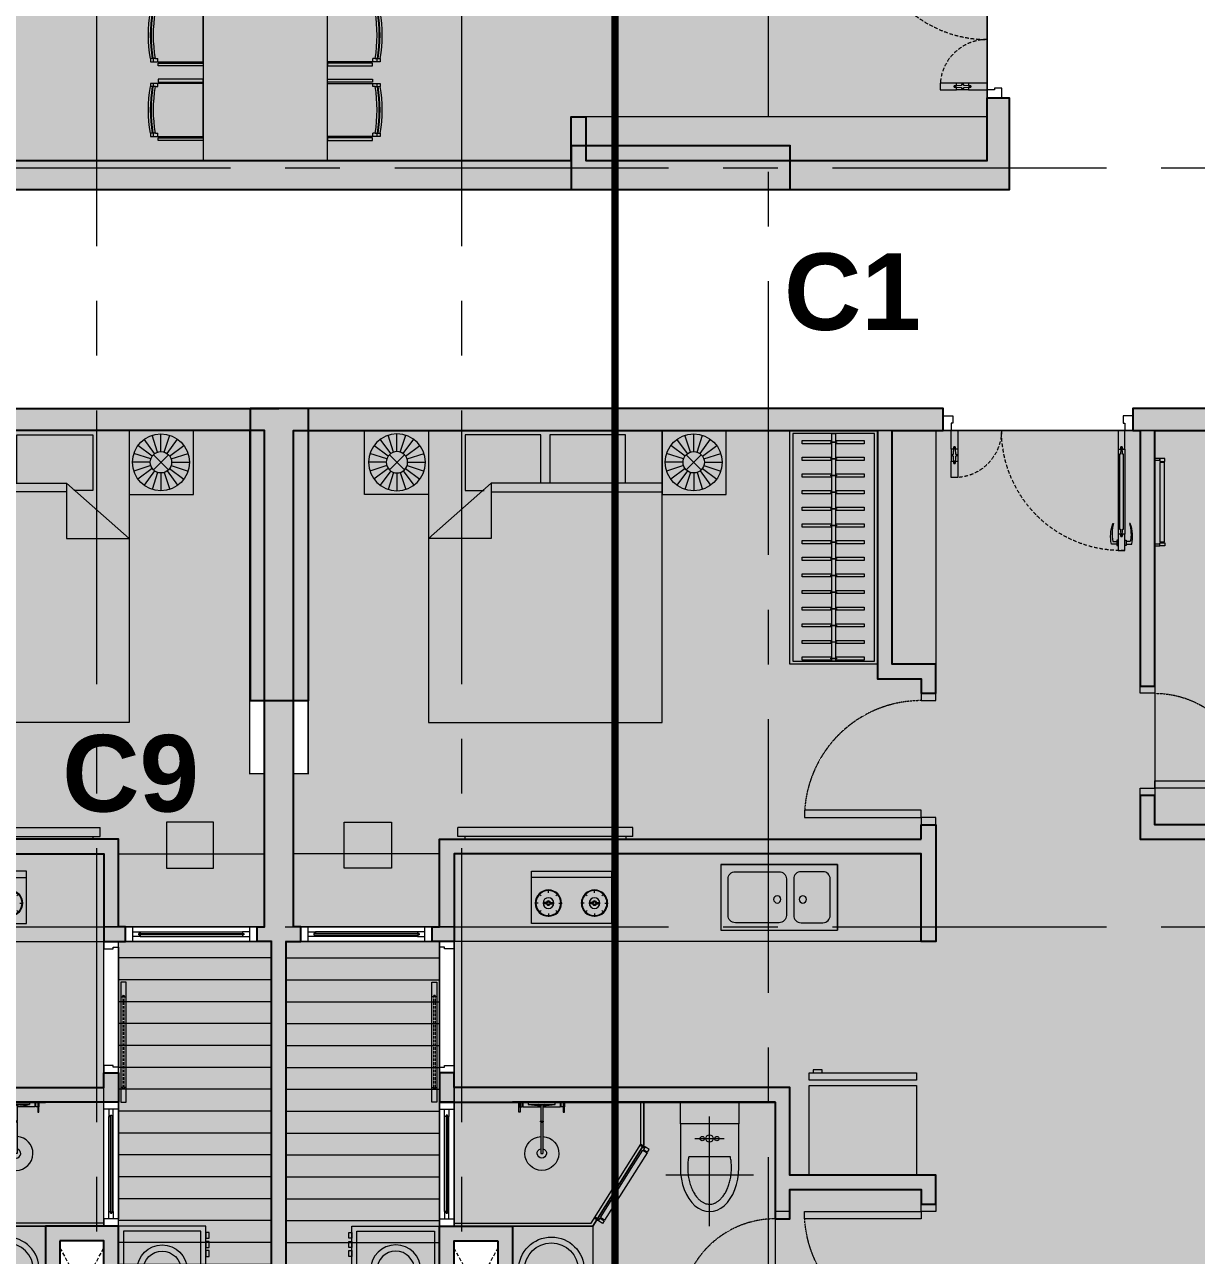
# Model space of a CAD drawing. Header units: millimetres. Extents: x -100356 to 314685, y 446 to 1273965.
# Drawn here: x 63697 to 71724, y 896950 to 905381 of the extents above; entities that cross this region are included whole.
import ezdxf
from ezdxf.enums import TextEntityAlignment as Align

# ---------------------------------------------------------------- set-up
doc = ezdxf.new("R2010")
doc.units = ezdxf.units.MM
for name, pattern in [('20180221 BF$0$Core - tb$0$HIDDEN', [0.375, 0.25, -0.125]), ('A1 - dp$0$DASHED2', [0.375, 0.25, -0.125]), ('A1 - dp$0$HIDDEN', [0.375, 0.25, -0.125]), ('CENTER', [2, 1.25, -0.25, 0.25, -0.25]), ('Dash', [6, 3, -3])]:
    doc.linetypes.add(name, pattern=pattern)
for name, color, linetype, lineweight in [('$0$TUONG 2', 2, 'Continuous', 35), ('20180221 BF$0$TUONG 2', 2, 'Continuous', 25), ('@ color hatch', 7, 'Continuous', 13), ('A.Concrete', 7, 'Continuous', 25), ('A1 - dp$0$A.Door', 4, 'Continuous', 13), ('A1 - dp$0$A.HACH 250', 250, 'Continuous', 5), ('A1 - dp$0$CUA', 5, 'Continuous', 9), ('A1 - dp$0$FURNITURE', 8, 'Continuous', 5), ('A1 - dp$0$TUONG 2', 2, 'Continuous', 25), ('Hatch-wall', 251, 'Continuous', 5), ('KÍNH', 150, 'Continuous', 9), ('LC.HA', 250, 'Continuous', 9), ('LGI', 250, 'CENTER', 9), ('luoicot', 30, 'Continuous', 13), ('TEXT', 6, 'Continuous', 20), ('Text 35', 250, 'Continuous', 15), ('TXT', 1, 'Continuous', 25)]:
    doc.layers.add(name, color=color, linetype=linetype, lineweight=lineweight)
doc.layers.add('STR', color=7, linetype='Continuous')
doc.styles.add('ARIAL', font='Font - TrueType - Arial Bold.ttf')
doc.styles.add('arial_eng', font='ARIALNI.TTF')

# ---------------------------------------------------------------- blocks, each defined once
blk = doc.blocks.new('A1 - dp$0$A$C487079A1')
for points in [[(33.8, 588.9), (33.8, 600.1), (0, 600.1), (0, 588.9)], [(67.6, 577.7), (67.6, 600.1), (33.8, 600.1), (33.8, 577.7)], [(33.8, 0), (33.8, 11.2), (0, 11.2), (0, 0)], [(67.6, 22.3), (67.6, 0), (33.8, 0), (33.8, 22.3)]]:
    blk.add_lwpolyline(points, close=True)
blk.add_lwpolyline([(33.7, 147.1), (33.7, 27.4), (67, 27.4), (67, 572.7), (33.7, 572.7), (33.7, 147.1)])
blk = doc.blocks.new('*U204')
for points in [[(-700, 100), (-750, 100), (-750, 0), (-700, 0)], [(0, 100), (-50, 100), (-50, 0), (0, 0)], [(-50, 0), (-100, 0), (-100, -650), (-50, -650)]]:
    blk.add_lwpolyline(points, close=True)
at = {"linetype": 'A1 - dp$0$HIDDEN'}
blk.add_arc((-50, 0), 650, 180, 270, dxfattribs=at)
blk = doc.blocks.new('*U238')
at = {"layer": 'A1 - dp$0$A.Door', "ltscale": 0.5}
for p, q in [((801, 100), (50, 100)), ((851, 0), (851, 100)), ((50, 0), (801, 0)), ((100, 65), (751, 65)), ((100, 35), (751, 35))]:
    blk.add_line(p, q, dxfattribs=at)
for points in [[(50, 100), (50, 0), (0, 0), (0, 100)], [(801, 100), (801, 0), (851, 0), (851, 100)]]:
    blk.add_lwpolyline(points, close=True, dxfattribs=at)
for points in [[(100, 55), (100, 65), (50, 65), (50, 35), (100, 35), (100, 45), (90, 45), (90, 55), (100, 55)], [(751, 55), (751, 65), (801, 65), (801, 35), (751, 35), (751, 45), (761, 45), (761, 55), (751, 55)]]:
    blk.add_lwpolyline(points, dxfattribs=at)
at = {"layer": 'A1 - dp$0$A.HACH 250', "ltscale": 0.5}
blk.add_lwpolyline([(90, 45), (761, 45), (761, 55), (90, 55)], close=True, dxfattribs=at)
blk = doc.blocks.new('A1 - dp$0$A$C4168242D')
for points in [[(300, 750), (300, 0)], [(0, 400), (600, 400)], [(100, 350), (100, 50), (500, 50), (500, 350)], [(157.1, 275.5), (442.9, 275.5)], [(400, 150), (200, 150)]]:
    blk.add_lwpolyline(points)
for centre, radius in [((300, 150), 25), ((250, 150), 15), ((350, 150), 15)]:
    blk.add_circle(centre, radius)
blk.add_ellipse((300, 350), major_axis=(0, 300), ratio=0.666667, start_param=4.712389, end_param=7.853982)
blk.add_open_spline([(442.9, 275.5), (444.5, 283.4), (445.7, 291.4), (448.6, 313.5), (449.6, 327.6), (450.2, 356.1), (449.7, 370.4), (447.3, 398.6), (445.3, 412.5), (439.9, 439.6), (436.5, 452.7), (428.4, 477.8), (423.8, 489.7), (413.4, 512), (407.6, 522.4), (396.4, 539.6), (391.1, 546.8), (380.1, 559.9), (374.4, 565.7), (362.9, 575.9), (357.1, 580.3), (345.5, 587.6), (339.8, 590.6), (328.3, 595.4), (322.7, 597.1), (311.5, 599.4), (306, 600), (294.9, 600), (289.4, 599.5), (278.2, 597.3), (272.6, 595.7), (261.1, 591.1), (255.4, 588.1), (243.8, 580.9), (238, 576.6), (226.5, 566.5), (220.8, 560.8), (209.7, 547.9), (204.4, 540.8), (194.2, 525.3), (189.3, 516.9), (180.4, 498.9), (176.2, 489.4), (168.7, 469.5), (165.4, 459), (159.7, 437.4), (157.3, 426.3), (153.4, 403.6), (152, 392), (150.3, 368.5), (149.9, 356.7), (150.2, 333.1), (150.9, 321.3), (153.2, 298.1), (154.9, 286.7), (157.1, 275.5)], degree=3, knots=[4.428595, 4.428595, 4.428595, 4.428595, 4.521718, 4.521718, 4.681946, 4.681946, 4.842175, 4.842175, 5.002403, 5.002403, 5.162632, 5.162632, 5.32286, 5.32286, 5.483089, 5.483089, 5.615862, 5.615862, 5.748636, 5.748636, 5.88141, 5.88141, 6.014184, 6.014184, 6.146958, 6.146958, 6.279732, 6.279732, 6.412506, 6.412506, 6.545279, 6.545279, 6.678053, 6.678053, 6.810827, 6.810827, 6.943601, 6.943601, 7.076375, 7.076375, 7.209149, 7.209149, 7.341922, 7.341922, 7.474696, 7.474696, 7.60747, 7.60747, 7.740244, 7.740244, 7.873018, 7.873018, 8.005792, 8.005792, 8.137776, 8.137776, 8.137776, 8.137776])
blk = doc.blocks.new('A1 - dp$0$A$C722D3D91')
at = {"ltscale": 0.07}
for radius in [225, 185, 17]:
    blk.add_circle((0, 0), radius, dxfattribs=at)
blk = doc.blocks.new('A1 - dp$0$A$C588A0D6B')
for p, q in [((-122, -38), (123, -38)), ((-122, -59), (-122, -38)), ((123, -59), (-122, -59)), ((-11, -64), (-11, -211)), ((9, -65), (9, -211)), ((123, -38), (123, -59)), ((9, -211), (-11, -211)), ((9, -220), (-11, -220)), ((-11, -220), (-11, -507)), ((9, -220), (9, -507)), ((9, -507), (-11, -507))]:
    blk.add_line(p, q)
for points in [[(-178, -37), (-208, -37), (-208, -82), (-178, -82)], [(-208, -37), (-197, -37), (-197, -129), (-208, -129)], [(179, -37), (208, -37), (208, -82), (179, -82)], [(208, -37), (198, -37), (198, -129), (208, -129)]]:
    blk.add_lwpolyline(points, close=True)
blk.add_lwpolyline([(-11, -82), (-171, -82), (-171, -38), (172, -38), (172, -82), (9, -82)])
for centre, radius, start, end in [((0, 431), 505, 255.9943, 268.6524), ((0, 0), 65.5, 243.6552, 296.3448), ((0, 431), 505, 271.0236, 284.0057), ((-8, -215), 5.39, 127.2582, 232.7418), ((6, -215), 5.39, 307.2582, 52.7418), ((-1, -507), 155, 93.8501, 86.1499), ((-1, -507), 43, 104.0595, 75.9405)]:
    blk.add_arc(centre, radius, start, end)
blk = doc.blocks.new('*U205')
for points in [[(-850, 100), (-900, 100), (-900, 0), (-850, 0)], [(0, 100), (-50, 100), (-50, 0), (0, 0)], [(-50, 0), (-100, 0), (-100, -800), (-50, -800)]]:
    blk.add_lwpolyline(points, close=True)
at = {"linetype": 'A1 - dp$0$HIDDEN'}
blk.add_arc((-50, 0), 800, 180, 270, dxfattribs=at)
blk = doc.blocks.new('A1 - dp$0$mb-tulanh700x735')
for p, q in [((368.4, 700), (-368.4, 700)), ((-368.4, 700), (-368.4, 650.9)), ((279.3, 700), (279.3, 720.2)), ((279.3, 720.2), (339.9, 720.2)), ((339.9, 700), (279.3, 700)), ((339.9, 720.2), (339.9, 700)), ((368.4, 650.9), (368.4, 700)), ((-368.4, 650.9), (368.4, 650.9)), ((368.4, 614), (-368.4, 614)), ((-368.4, 614), (-368.4, 0)), ((368.4, 0), (368.4, 614)), ((-368.4, 0), (368.4, 0))]:
    blk.add_line(p, q)
blk = doc.blocks.new('A1 - dp$0$bep')
at = {"layer": 'A1 - dp$0$FURNITURE'}
for p, q in [((0, 358.3), (0, 0)), ((549, 358.3), (0, 358.3)), ((549, 0), (549, 358.3)), ((67.2, 269.2), (50.6, 285.8)), ((116.8, 289.8), (116.8, 313.2)), ((166.4, 269.2), (183, 285.8)), ((382.6, 269.2), (366.1, 285.8)), ((432.3, 289.8), (432.3, 313.2)), ((481.9, 269.2), (498.4, 285.8)), ((46.6, 219.6), (23.2, 219.6)), ((67.2, 170), (50.6, 153.4)), ((102.7, 223.6), (80.1, 223.6)), ((102.7, 215.5), (80.1, 215.5)), ((130.9, 223.6), (153.5, 223.6)), ((130.9, 215.5), (153.5, 215.5)), ((166.4, 170), (183, 153.4)), ((187, 219.6), (210.4, 219.6)), ((362.1, 219.6), (338.6, 219.6)), ((382.6, 170), (366.1, 153.4)), ((418.1, 223.6), (395.6, 223.6)), ((418.1, 215.5), (395.6, 215.5)), ((446.4, 223.6), (468.9, 223.6)), ((446.4, 215.5), (468.9, 215.5)), ((481.9, 170), (498.4, 153.4)), ((502.4, 219.6), (525.9, 219.6)), ((116.8, 149.4), (116.8, 126)), ((432.3, 149.4), (432.3, 126)), ((549, 45), (0, 45)), ((0, 0), (549, 0))]:
    blk.add_line(p, q, dxfattribs=at)
for centre, radius in [((116.8, 219.6), 90), ((116.8, 219.6), 85.5), ((116.8, 219.6), 36.9), ((432.3, 219.6), 90), ((432.3, 219.6), 85.5), ((432.3, 219.6), 36.9), ((116.8, 219.6), 14.7), ((116.8, 219.6), 8.24), ((432.3, 219.6), 14.7), ((432.3, 219.6), 8.24)]:
    blk.add_circle(centre, radius, dxfattribs=at)
blk = doc.blocks.new('A1 - dp$0$crua 450x830')
at = {"layer": 'A1 - dp$0$FURNITURE'}
blk.add_lwpolyline([(400, 10), (-400, 10), (-400, 460), (400, 460)], close=True, dxfattribs=at)
blk.add_lwpolyline([(-400, 10), (400, 10), (400, 460)], dxfattribs=at)
for points in [[(-300, 60), (0, 60, 0.414214), (50, 110), (50, 360, 0.414214), (0, 410), (-300, 410, 0.414214), (-350, 360), (-350, 110, 0.414214)], [(100, 110), (100, 360, -0.414214), (150, 410), (300, 410, -0.414214), (350, 360), (350, 110, -0.414214), (300, 60), (150, 60, -0.414214)]]:
    blk.add_lwpolyline(points, format="xyb", close=True, dxfattribs=at)
for centre in [(-12.5, 250), (162.5, 250)]:
    blk.add_circle(centre, 25, dxfattribs=at)
blk = doc.blocks.new('*U42')
at = {"layer": 'A1 - dp$0$A.Door'}
for p, q in [((117.5, 379.6), (117.5, 999.6)), ((152.5, 999.6), (152.5, 379.6)), ((100, 40), (100, 860))]:
    blk.add_line(p, q, dxfattribs=at)
for points in [[(152.5, 1099.6), (152.5, 999.6), (140, 999.6), (140, 1009.6), (130, 1009.6), (130, 999.6), (117.5, 999.6), (117.5, 1099.6)], [(100, 900), (100, 860), (65, 860), (65, 850), (0, 850), (0, 900)], [(130, 379.6), (130, 369.6), (140, 369.6), (140, 379.6), (152.5, 379.6), (152.5, 279.6), (117.5, 279.6), (117.5, 379.6)], [(65, 50), (65, 40), (100, 40), (100, 0), (0, 0), (0, 50)]]:
    blk.add_lwpolyline(points, close=True, dxfattribs=at)
at = {"layer": 'A1 - dp$0$A.HACH 250', "linetype": 'A1 - dp$0$DASHED2'}
blk.add_lwpolyline([(130, 1009.6), (140, 1009.6), (140, 369.6), (130, 369.6)], close=True, dxfattribs=at)
blk = doc.blocks.new('*U43')
for points in [[(0, 600), (0, 0), (1600, 0), (1600, 600)], [(1580, 580), (1580, 20), (20, 20), (20, 580)]]:
    blk.add_lwpolyline(points, close=True)
at = {"ltscale": 6}
for points in [[(91.1, 313.1), (91.1, 515.2), (69.1, 515.2), (69.1, 313.1)], [(205.1, 313.1), (205.1, 515.2), (183.1, 515.2), (183.1, 313.1)], [(319.1, 313.1), (319.1, 515.2), (297.1, 515.2), (297.1, 313.1)], [(433.1, 313.1), (433.1, 515.2), (411.1, 515.2), (411.1, 313.1)], [(547.1, 313.1), (547.1, 515.2), (525.1, 515.2), (525.1, 313.1)], [(661.1, 313.1), (661.1, 515.2), (639.1, 515.2), (639.1, 313.1)], [(775.1, 313.1), (775.1, 515.2), (753.1, 515.2), (753.1, 313.1)], [(889.1, 313.1), (889.1, 515.2), (867.1, 515.2), (867.1, 313.1)], [(1003.1, 313.1), (1003.1, 515.2), (981.1, 515.2), (981.1, 313.1)], [(1117.1, 313.1), (1117.1, 515.2), (1095.1, 515.2), (1095.1, 313.1)], [(1231.1, 313.1), (1231.1, 515.2), (1209.1, 515.2), (1209.1, 313.1)], [(1345.1, 313.1), (1345.1, 515.2), (1323.1, 515.2), (1323.1, 313.1)], [(1459.1, 313.1), (1459.1, 515.2), (1437.1, 515.2), (1437.1, 313.1)], [(1573.1, 313.1), (1573.1, 515.2), (1551.1, 515.2), (1551.1, 313.1)], [(69.1, 286.7), (69.1, 92.1), (91.1, 92.1), (91.1, 286.7)], [(183.1, 286.7), (183.1, 92.1), (205.1, 92.1), (205.1, 286.7)], [(297.1, 286.7), (297.1, 92.1), (319.1, 92.1), (319.1, 286.7)], [(411.1, 286.7), (411.1, 92.1), (433.1, 92.1), (433.1, 286.7)], [(525.1, 286.7), (525.1, 92.1), (547.1, 92.1), (547.1, 286.7)], [(639.1, 286.7), (639.1, 92.1), (661.1, 92.1), (661.1, 286.7)], [(753.1, 286.7), (753.1, 92.1), (775.1, 92.1), (775.1, 286.7)], [(867.1, 286.7), (867.1, 92.1), (889.1, 92.1), (889.1, 286.7)], [(981.1, 286.7), (981.1, 92.1), (1003.1, 92.1), (1003.1, 286.7)], [(1095.1, 286.7), (1095.1, 92.1), (1117.1, 92.1), (1117.1, 286.7)], [(1209.1, 286.7), (1209.1, 92.1), (1231.1, 92.1), (1231.1, 286.7)], [(1323.1, 286.7), (1323.1, 92.1), (1345.1, 92.1), (1345.1, 286.7)], [(1437.1, 286.7), (1437.1, 92.1), (1459.1, 92.1), (1459.1, 286.7)], [(1551.1, 286.7), (1551.1, 92.1), (1573.1, 92.1), (1573.1, 286.7)]]:
    blk.add_lwpolyline(points, dxfattribs=at)
for points in [[(1580, 286.7), (1580, 313.1), (20, 313.1), (20, 286.7)], [(82.7, 319.2), (78.3, 319.2), (78.3, 280.4), (82.7, 280.4)], [(196.7, 319.2), (192.3, 319.2), (192.3, 280.4), (196.7, 280.4)], [(310.7, 319.2), (306.3, 319.2), (306.3, 280.4), (310.7, 280.4)], [(424.7, 319.2), (420.3, 319.2), (420.3, 280.4), (424.7, 280.4)], [(538.7, 319.2), (534.3, 319.2), (534.3, 280.4), (538.7, 280.4)], [(652.7, 319.2), (648.3, 319.2), (648.3, 280.4), (652.7, 280.4)], [(766.7, 319.2), (762.3, 319.2), (762.3, 280.4), (766.7, 280.4)], [(880.7, 319.2), (876.3, 319.2), (876.3, 280.4), (880.7, 280.4)], [(994.7, 319.2), (990.3, 319.2), (990.3, 280.4), (994.7, 280.4)], [(1108.7, 319.2), (1104.3, 319.2), (1104.3, 280.4), (1108.7, 280.4)], [(1222.7, 319.2), (1218.3, 319.2), (1218.3, 280.4), (1222.7, 280.4)], [(1336.7, 319.2), (1332.3, 319.2), (1332.3, 280.4), (1336.7, 280.4)], [(1450.7, 319.2), (1446.3, 319.2), (1446.3, 280.4), (1450.7, 280.4)], [(1564.7, 319.2), (1560.3, 319.2), (1560.3, 280.4), (1564.7, 280.4)]]:
    blk.add_lwpolyline(points, close=True, dxfattribs=at)
blk = doc.blocks.new('A1 - dp$0$Bed 1600')
at = {"linetype": 'Continuous'}
for p, q in [((2, -80), (2, 0)), ((2, 0), (66, 0)), ((66, 0), (66, -80)), ((12, -1.2), (32.8, -1.2)), ((12, -14.4), (12, -1.2)), ((32.8, -1.2), (32.8, -14.4)), ((35.2, -1.2), (56, -1.2)), ((35.2, -14.4), (35.2, -1.2)), ((56, -1.2), (56, -16.4)), ((2, -14.4), (48.8, -14.4)), ((48.8, -16.8), (2, -16.8)), ((66, -29.6), (48.8, -14.4)), ((48.8, -14.4), (48.8, -29.6)), ((56, -16.4), (50.8, -16.4)), ((48.8, -29.6), (66, -29.6)), ((66, -80), (2, -80))]:
    blk.add_line(p, q, dxfattribs=at)
blk = doc.blocks.new('*U39')
at = {"layer": 'A1 - dp$0$A.Door', "ltscale": 0.5}
for p, q in [((850, 100), (50, 100)), ((900, 0), (900, 100)), ((50, 0), (850, 0)), ((100, 65), (800, 65)), ((100, 35), (800, 35))]:
    blk.add_line(p, q, dxfattribs=at)
for points in [[(50, 100), (50, 0), (0, 0), (0, 100)], [(850, 100), (850, 0), (900, 0), (900, 100)]]:
    blk.add_lwpolyline(points, close=True, dxfattribs=at)
for points in [[(100, 55), (100, 65), (50, 65), (50, 35), (100, 35), (100, 45), (90, 45), (90, 55), (100, 55)], [(800, 55), (800, 65), (850, 65), (850, 35), (800, 35), (800, 45), (810, 45), (810, 55), (800, 55)]]:
    blk.add_lwpolyline(points, dxfattribs=at)
at = {"layer": 'A1 - dp$0$A.HACH 250', "ltscale": 0.5}
blk.add_lwpolyline([(90, 45), (810, 45), (810, 55), (90, 55)], close=True, dxfattribs=at)
blk = doc.blocks.new('A1 - dp$0$A$C6E1257E0')
at = {"linetype": 'Continuous'}
blk.add_lwpolyline([(30.5, 0), (64.5, 0), (64.5, 8.5), (30.5, 8.5)], close=True, dxfattribs=at)
blk.add_lwpolyline([(39, 8.5), (39, 42.5, -0.1327536), (166.5, 34), (166.5, 29.75, 0.1152164), (56, 34), (56, 8.5)], format="xyb", dxfattribs=at)
blk = doc.blocks.new('A1 - dp$0$cua vao can ho')
at = {"layer": 'A1 - dp$0$A.HACH 250', "linetype": 'A1 - dp$0$DASHED2', "ltscale": 100}
for centre, radius, start, end in [((-77.8, 0), 822.2, 88.45126, 179.99999), ((-1222.2, 0), 322.2, 0.00003, 93.95459)]:
    blk.add_arc(centre, radius, start, end, dxfattribs=at)
at = {"layer": 'A1 - dp$0$CUA'}
for p, q in [((-100, 127.8), (-100, 710.8)), ((-55.6, 127.8), (-55.6, 710.8)), ((-1244.4, 127.8), (-1244.4, 210.3)), ((-1200, 127.8), (-1200, 210.3))]:
    blk.add_line(p, q, dxfattribs=at)
for points in [[(-55.6, 821.9), (-55.6, 804.1), (-55.6, 710.8), (-72.2, 710.8), (-72.7, 726.4), (-82.8, 726.4), (-83.3, 710.8), (-100, 710.8), (-100, 821.9)], [(-72.7, 726.4), (-71.1, 676.4), (-63.9, 676.4), (-63.9, 161.1), (-71.1, 161.1), (-72.7, 111.1), (-82.8, 111.1), (-83.3, 127.8), (-84.4, 161.1), (-91.7, 161.1), (-91.7, 676.4), (-84.4, 676.4), (-82.8, 726.4)], [(-1244.4, 321.5), (-1244.4, 303.7), (-1244.4, 210.3), (-1227.8, 210.3), (-1227.3, 225.9), (-1217.2, 225.9), (-1216.7, 210.3), (-1200, 210.3), (-1200, 321.5)], [(-1227.3, 225.9), (-1228.9, 175.9), (-1236.1, 175.9), (-1236.1, 161.1), (-1228.9, 161.1), (-1227.3, 111.1), (-1217.2, 111.1), (-1216.7, 127.8), (-1215.6, 161.1), (-1208.3, 161.1), (-1208.3, 175.9), (-1215.6, 175.9), (-1217.2, 225.9)], [(-1216.7, 127.8), (-1217.2, 111.1), (-1227.3, 111.1), (-1227.8, 127.8), (-1244.4, 127.8), (-1244.4, 1.1), (-1244.4, 0), (-1200, 0), (-1200, 11.1), (-1200, 127.8)], [(-83.3, 127.8), (-82.8, 111.1), (-72.7, 111.1), (-72.2, 127.8), (-55.6, 127.8), (-55.6, 1.1), (-55.6, 0), (-100, 0), (-100, 11.1), (-100, 127.8)], [(-1233.3, -50), (-1244.4, -50), (-1244.4, 0), (-1300, 0), (-1300, -100), (-1275, -100), (-1233.3, -100)], [(-66.7, -50), (-55.6, -50), (-55.6, 0), (0, 0), (0, -100), (-25, -100), (-66.7, -100)]]:
    blk.add_lwpolyline(points, close=True, dxfattribs=at)
blk.add_lwpolyline([(-1244.4, 0), (-55.6, 0)], dxfattribs=at)
at = {"layer": 'A1 - dp$0$CUA', "yscale": 1.111111111007631, "zscale": 1.111111111007631}
for p, xscale, rotation in [((-100, 821.9), -1.111111111007631, 89.99998306033208), ((-55.6, 821.9), 1.111111111007631, 269.9999830603322)]:
    blk.add_blockref('A1 - dp$0$A$C6E1257E0', p, dxfattribs=dict(at, xscale=xscale, rotation=rotation))
blk = doc.blocks.new('A1 - dp$0$tab')
for p, q in [((439, 0), (0, 0)), ((0, 0), (0, -439)), ((439, -439), (439, 0)), ((174.4, -163.3), (102.7, -64.6)), ((194.8, -152.9), (157.1, -36.9)), ((217.4, -149.3), (217.4, -27.3)), ((240, -152.9), (277.7, -36.9)), ((260.4, -163.3), (332.1, -64.6)), ((147.8, -199.9), (31.8, -162.2)), ((158.2, -179.5), (59.5, -107.8)), ((276.6, -179.5), (375.2, -107.8)), ((287, -199.9), (402.9, -162.2)), ((144.2, -222.5), (22.2, -222.5)), ((147.8, -245.1), (31.8, -282.8)), ((165.6, -170.7), (269.1, -274.2)), ((269.1, -170.7), (165.6, -274.2)), ((287, -245.1), (402.9, -282.8)), ((290.5, -222.5), (412.5, -222.5)), ((158.2, -265.5), (59.5, -337.2)), ((174.4, -281.7), (102.7, -380.3)), ((194.8, -292.1), (157.1, -408)), ((217.4, -295.6), (217.4, -417.6)), ((217.4, -295.6), (217.4, -417.6)), ((240, -292.1), (277.7, -408)), ((260.4, -281.7), (332.1, -380.3)), ((276.6, -265.5), (375.2, -337.2)), ((0, -439), (439, -439))]:
    blk.add_line(p, q)
for radius in [195.1, 73.2]:
    blk.add_circle((217.4, -222.5), radius)
blk = doc.blocks.new('A1 - dp$0$A$C6FE626A3')
for p, q in [((-90, 605.7), (-150, 605.7)), ((-150, -594.3), (-150, 605.7)), ((-90, -594.3), (-90, 605.7)), ((-90, 556.6), (-70, 556.6)), ((-70, -544.9), (-70, 556.6)), ((-90, -544.9), (-70, -544.9)), ((-90, -594.3), (-150, -594.3))]:
    blk.add_line(p, q)
blk = doc.blocks.new('A1 - dp$0$MBMAYGIAT')
at = {"layer": 'A1 - dp$0$FURNITURE', "linetype": 'ByBlock'}
for points in [[(0, -350), (700, -350), (700, 350), (0, 350)], [(40, -310), (660, -310), (660, 310), (40, 310)], [(700, 252.6), (725.9, 252.6), (725.9, 300.1), (700, 300.1)], [(700, 180.1), (725.9, 180.1), (725.9, 227.6), (700, 227.6)], [(700, 107.5), (725.9, 107.5), (725.9, 155), (700, 155)]]:
    blk.add_lwpolyline(points, close=True, dxfattribs=at)
for radius in [200, 150]:
    blk.add_circle((350, 0), radius, dxfattribs=at)
blk = doc.blocks.new('2B1')
at = {"layer": '@ color hatch'}
h = blk.add_hatch(color=151, dxfattribs=at)
h.dxf.hatch_style = 1
h.paths.add_polyline_path([(150, 8700), (3100, 8700), (3100, 9800), (150, 9800)])
h.paths.add_polyline_path([(3300, 9600), (3300, 8500), (150, 8500), (150, 8300), (100, 8300), (99.9, 2500.1), (200.1, 2500.1), (200.1, 1050), (600, 1050), (600, 150), (7500.1, 150), (7500.1, 2500), (7600, 2500), (7600, 3550), (6500, 3550), (6500, 5600), (6100, 5600), (6100, 6400), (6400, 6400), (6399.8, 9600.1), (6299.8, 9600.1), (6300, 9600)])
h.paths.add_polyline_path([(7650, 3650), (6600, 3650), (6600, 6900.1), (7650, 6900.1)])
at = {"layer": 'A1 - dp$0$A.HACH 250'}
h = blk.add_hatch(dxfattribs=at)
h.set_pattern_fill('_USER', color=256, scale=150, angle=180, pattern_type=0)
h.set_pattern_definition([(180, (-54170.26, -222487.5), (-6e-14, -150), [])])
h.paths.add_polyline_path([(6600, 3749.5), (7650, 3749.9), (7650, 6225.2), (6600, 6224.8)])
at = {"layer": 'Hatch-wall', "ltscale": 0.5}
h = blk.add_hatch(color=256, dxfattribs=at)
h.dxf.hatch_style = 1
h.paths.add_polyline_path([(1800, 1900), (1700, 1900), (1700, 150), (600, 150), (600, 1050), (100, 1050), (100, 2850), (1700, 2850), (1700, 2650), (1800, 2650), (1800, 2950), (100, 2950), (100, 8500), (550, 8500), (550, 8700), (100, 8700), (100, 9800), (-100, 9800), (-100, 0), (1850, 0), (1850, 150), (1800, 150)])
h.paths.add_polyline_path([(100, 150), (100, 950), (500, 950), (500, 150)], flags=16)
h = blk.add_hatch(color=256, dxfattribs=at)
h.dxf.hatch_style = 1
h.paths.add_polyline_path([(3300, 9600), (3800, 9600), (3800, 9800), (3300, 9800), (3100, 9800), (3100, 8700), (2750, 8700), (2750, 8500), (3200, 8500), (3200, 6350), (3300, 6350), (3300, 8700), (3300, 8900)])
h.paths.add_polyline_path([(6400, 9800), (6600, 9800), (6600, 6300), (6600, 5600), (6100, 5600), (6100, 5700), (6100, 5700), (6100, 5700), (6100, 6300), (4300, 6300), (4300, 6250), (4200, 6250), (4200, 6400), (6400, 6400), (6400, 6399.7), (6400, 9600), (5900, 9600), (5900, 9800)])
h.paths.add_polyline_path([(6200, 5700), (6200, 6300), (6500, 6300), (6500, 5700)], flags=16)
h = blk.add_hatch(color=256, dxfattribs=at)
h.dxf.hatch_style = 1
h.paths.add_polyline_path([(7600, 150), (3600, 150), (3600, 1750), (3600, 1850), (3300, 1850), (3300, 1950), (3200, 1950), (3200, 1850), (3200, 1750), (3500, 1750), (3500, 150), (3150, 150), (3150, 0), (7700, 0), (7700, 6300), (7650, 6300), (7650, 3650), (7600, 3650), (7550, 3650), (7550, 3550), (7600, 3550)])
h = blk.add_hatch(color=256, dxfattribs=at)
h.dxf.hatch_style = 1
h.paths.add_polyline_path([(3300, 2950), (3300, 2850), (3200, 2850), (3200, 3650), (3300, 3650), (3300, 3050), (6500, 3050), (6500, 3650), (6600, 3650), (6650, 3650), (6650, 3550), (6600, 3550), (6600, 3050), (6600, 2950)])
h.paths.add_polyline_path([(4300, 4750), (4300, 5550), (4200, 5550), (4200, 5350), (3300, 5350), (3300, 5450), (3200, 5450), (3200, 5250), (3300, 5250), (4200, 5250), (4200, 4750), (4200, 4650), (6500, 4650), (6500, 4550), (6600, 4550), (6600, 4750)])
at = {"layer": '@ color hatch', "color": 7, "linetype": 'Dash', "ltscale": 10, "const_width": 10}
blk.add_lwpolyline([(3300, 9600), (3300, 8500), (150, 8500), (150, 8300), (100, 8300), (100, 2500.1), (200.1, 2500.1), (200.1, 1050), (600, 1050), (600, 150), (7500.1, 150), (7500.1, 2500), (7600, 2500), (7600, 3550), (6500, 3550), (6500, 5600), (6100, 5600), (6100, 6400), (6400, 6400), (6400, 8300.1), (6300, 8300.1), (6300, 9600)], close=True, dxfattribs=at)
at = {"layer": '@ color hatch', "color": 7, "linetype": 'Dash', "ltscale": 10, "const_width": 10, "elevation": 0}
blk.add_lwpolyline([(7650, 3650), (6600, 3650), (6600, 6900.1), (7650, 6900.1)], close=True, dxfattribs=at)
at = {"layer": 'A1 - dp$0$A.HACH 250', "linetype": 'A1 - dp$0$DASHED2', "ltscale": 100}
for p, q in [((6200, 5750), (6500, 6300)), ((6200, 6300), (6500, 5750))]:
    blk.add_line(p, q, dxfattribs=at)
at = {"layer": 'A1 - dp$0$CUA'}
for p, q in [((4300, 5550), (4300, 6200)), ((1700, 1900), (1700, 2650))]:
    blk.add_line(p, q, dxfattribs=at)
at = {"layer": 'A1 - dp$0$FURNITURE'}
blk.add_line((6600, 3050), (7600, 3050), dxfattribs=at)
for points in [[(6100, 5600), (5550, 5600), (5550, 6300), (6100, 6300)], [(4950, 4900), (4950, 4750), (4550, 4750), (4550, 4900)], [(3300, 3650.3), (6500, 3650.3), (6500, 3050.3), (3300, 3050.3)], [(6929.3, 3147), (7252.7, 3147), (7252.7, 2833.2), (6929.3, 2833.2)], [(3200, 1750), (3500, 1750), (3500, 150), (3200, 150)]]:
    blk.add_lwpolyline(points, close=True, dxfattribs=at)
at = {"layer": 'A1 - dp$0$TUONG 2', "ltscale": 0.5}
for points in [[(-100.2, 0), (1850, 0), (1850, 150), (1800, 150), (1800, 1900), (1700, 1900), (1700, 150), (600, 150), (600, 1050), (100, 1050), (100, 2850), (1700, 2850), (1700, 2650), (1800, 2650), (1800, 2950), (100, 2950), (100, 8500), (550, 8500), (550, 8700), (100, 8700), (100, 9800), (0, 9800)], [(7700, 6300), (7650, 6300), (7650, 3650), (7600, 3650), (7550, 3650), (7550, 3550), (7600, 3550), (7600, 150), (3600, 150), (3600, 1750), (3600, 1850), (3300, 1850), (3300, 1950), (3200, 1950), (3200, 1850), (3200, 1750), (3500, 1750), (3500, 150), (3150, 150), (3150, 0), (7700, 0)], [(6200, 5700), (6200, 6300), (6500, 6300), (6500, 5700), (6200, 5700)], [(4300, 4750), (4300, 5550), (4200, 5550), (4200, 5350), (3300, 5350), (3300, 5450), (3200, 5450), (3200, 5250), (4200, 5250), (4200, 5250), (4200, 5250), (4200, 4750), (4200, 4650), (6500, 4650), (6500, 4550), (6600, 4550), (6600, 4750), (6600, 4750), (4300, 4750), (6100, 4750)]]:
    blk.add_lwpolyline(points, dxfattribs=at)
for points in [[(6400, 9800), (6600, 9800), (6600, 6300), (6600, 5600), (6100, 5600), (6100, 5700), (6100, 5700), (6100, 5700), (6100, 6300), (4300, 6300), (4300, 6250), (4200, 6250), (4200, 6400), (6400, 6400), (6400, 6399.7), (6400, 9600), (5900, 9600), (5900, 9800)], [(3300, 2950), (3300, 2850), (3200, 2850), (3200, 3650), (3300, 3650), (3300, 3050), (6500, 3050), (6500, 3650), (6600, 3650), (6650, 3650), (6650, 3550), (6600, 3550), (6600, 3050), (6600, 2950)]]:
    blk.add_lwpolyline(points, close=True, dxfattribs=at)
at = {"layer": 'KÍNH'}
for points in [[(5550, 5600), (6500, 5600), (6500, 4750), (5200, 4750), (5200, 5043.8), (5550, 5600)], [(6500, 5600), (5550, 5600), (5200, 5043.8), (5200, 4750)], [(6500, 5580), (5561.5, 5580), (5220, 5038.4), (5220, 4750)]]:
    blk.add_lwpolyline(points, dxfattribs=at)
at = {"layer": 'A1 - dp$0$A.Door'}
blk.add_blockref('*U42', (6500, 3650), dxfattribs=at)
at = {"layer": 'A1 - dp$0$CUA'}
for name, p, xscale, rotation in [('*U205', (3300, 5450), -1.000000000000003, 90), ('*U204', (1700, 2650), -1, 270)]:
    blk.add_blockref(name, p, dxfattribs=dict(at, xscale=xscale, rotation=rotation))
at = {"layer": 'A1 - dp$0$CUA', "rotation": 90}
for name, p in [('*U204', (4300, 6250)), ('*U205', (3300, 2850))]:
    blk.add_blockref(name, p, dxfattribs=at)
at = {"layer": 'A1 - dp$0$FURNITURE', "extrusion": (-5.2756e-19, -5.65041e-18, -1), "xscale": 0.8571428571428522, "yscale": 0.8571428571428522, "zscale": -0.8571428571428521, "rotation": 179.9999830603336}
blk.add_blockref('A1 - dp$0$MBMAYGIAT', (-6600, 5900), dxfattribs=at)
at = {"layer": 'A1 - dp$0$FURNITURE'}
for name, p, rotation in [('A1 - dp$0$A$C722D3D91', (5833.4, 5899.7), 1.693966794735431e-05), ('A1 - dp$0$A$C4168242D', (4450, 4850), 1.693966789646544e-05), ('A1 - dp$0$tab', (4636, 150), 90)]:
    blk.add_blockref(name, p, dxfattribs=dict(at, rotation=rotation))
at = {"layer": 'A1 - dp$0$FURNITURE', "extrusion": (2.97971e-18, -2.01948e-28, -1), "zscale": -1, "rotation": 180}
blk.add_blockref('A1 - dp$0$mb-tulanh700x735', (-3700, 5250), dxfattribs=at)
at = {"layer": 'A1 - dp$0$FURNITURE', "extrusion": (5.65041e-18, 5.27555e-19, -1), "xscale": 0.7499999999999962, "yscale": 0.7499999999999962, "zscale": -0.7499999999999963, "rotation": 180.0000696463277}
blk.add_blockref('A1 - dp$0$A$C588A0D6B', (-5899.7, 4721.6), dxfattribs=at)
at = {"layer": 'A1 - dp$0$FURNITURE', "xscale": -1}
for name, p in [('A1 - dp$0$crua 450x830', (4273.5, 3111.8)), ('A1 - dp$0$bep', (5970.6, 3167.6))]:
    blk.add_blockref(name, p, dxfattribs=at)
at = {"layer": 'A1 - dp$0$FURNITURE', "xscale": -1, "rotation": 270}
for name, p in [('A1 - dp$0$A$C6FE626A3', (5869.1, 3020)), ('*U43', (3600, 150)), ('A1 - dp$0$tab', (7114, 150))]:
    blk.add_blockref(name, p, dxfattribs=at)
at = {"layer": 'A1 - dp$0$FURNITURE', "xscale": -24.99999062500353, "yscale": 24.99999062500353, "zscale": 24.99999062500353, "rotation": 180}
blk.add_blockref('A1 - dp$0$Bed 1600', (5025, 150), dxfattribs=at)
at = {"layer": 'A1 - dp$0$FURNITURE', "extrusion": (-2.97971e-18, -2.01947e-28, -1), "xscale": -1, "zscale": -1, "rotation": 180}
blk.add_blockref('A1 - dp$0$A$C487079A1', (-1699.9, 940.6), dxfattribs=at)
at = {"layer": 'A1 - dp$0$TUONG 2', "rotation": 270}
blk.add_blockref('*U238', (6500, 5600), dxfattribs=at)
at = {"layer": 'A1 - dp$0$TUONG 2'}
blk.add_blockref('*U39', (6650, 3550), dxfattribs=at)
at = {"layer": 'A1 - dp$0$TUONG 2', "xscale": -1}
blk.add_blockref('A1 - dp$0$cua vao can ho', (1850, 150), dxfattribs=at)
at = {"layer": 'KÍNH', "extrusion": (5.03698e-18, -3.17661e-18, -1), "zscale": -0.9999999999999996, "rotation": 32.23787543639293}
blk.add_blockref('A1 - dp$0$A$C487079A1', (-5220, 5038.4), dxfattribs=at)
at = {"layer": 'A1 - dp$0$FURNITURE', "style": 'arial_eng'}
blk.add_attdef('AC', text='', height=300, dxfattribs=at).set_placement((7131.1, 6568.6, 0), align=Align.MIDDLE)
blk = doc.blocks.new('B1 - tb$0$1012')
for p, q in [((397.4, 192), (13.4, 192)), ((13.4, 192), (13.4, 169)), ((36.4, 169), (36.4, 192)), ((67.1, 169), (67.1, 192)), ((397.4, 222), (70.7, 222)), ((70.7, 222), (70.7, 202)), ((70.7, 202), (397.4, 202)), ((397.4, 202), (397.4, 222)), ((397.4, -192), (397.4, 192)), ((51.8, 169), (13.4, 169)), ((51.8, 169), (67.1, 169)), ((51.8, -169), (13.4, -169)), ((13.4, -169), (13.4, -192)), ((36.4, -192), (36.4, -169)), ((51.8, -169), (67.1, -169)), ((67.1, -192), (67.1, -169)), ((13.4, -192), (397.4, -192)), ((70.7, -202), (397.4, -202)), ((70.7, -222), (70.7, -202)), ((397.4, -222), (70.7, -222)), ((397.4, -202), (397.4, -222))]:
    blk.add_line(p, q)
at = {"extrusion": (-5.14472e-34, -5.14472e-34, -1)}
for centre, major_axis, start_param, end_param in [((1073.1, 0), (758.8, 758.8), 3.768877, 4.085105), ((1073.1, 0), (747.9, 747.9), 3.766561, 4.087421), ((1094.3, 0), (758.8, 758.8), 3.768877, 4.085105), ((1094.3, 0), (747.9, 747.9), 3.766561, 4.087421)]:
    blk.add_ellipse(centre, major_axis=major_axis, ratio=1, start_param=start_param, end_param=end_param, dxfattribs=at)
blk = doc.blocks.new('B1 - tb$0$ban an 4ng')
blk.add_lwpolyline([(1200, 0), (0, 0), (0, -850), (1200, -850)], close=True)
at = {"extrusion": (2.97971e-18, -2.13826e-28, -1), "xscale": 0.9444444444444446, "yscale": 0.9444444444444446, "zscale": -0.9444444444444446, "rotation": 270}
for p in [(-341.9, 375.3), (-853.5, 375.3)]:
    blk.add_blockref('B1 - tb$0$1012', p, dxfattribs=at)
at = {"xscale": 0.9444444444444446, "yscale": 0.9444444444444446, "zscale": 0.9444444444444446, "rotation": 90}
for p in [(341.9, -1225.3), (853.5, -1225.3)]:
    blk.add_blockref('B1 - tb$0$1012', p, dxfattribs=at)
blk = doc.blocks.new('1B3')
at = {"layer": '@ color hatch', "ltscale": 0.5}
h = blk.add_hatch(color=11, dxfattribs=at)
h.dxf.hatch_style = 1
h.paths.add_polyline_path([(-10200, 6300), (-9300, 6300), (-9300, 6400), (-6970, 6400), (-6970, 5128.3), (-2150, 5128.3), (-2150, 4528.3), (-1650, 4528.3), (-1650, 5128.3), (-150, 5128.3), (-150, 49.6), (-1500, 49.6), (-1500, 149.6), (-3000, 149.6), (-3000, 49.6), (-9500, 49.6), (-9500, 3232.2), (-10200, 3232.2)])
h.paths.add_polyline_path([(-10400, 3231.6), (-10800, 3231.6), (-10800, 6299.6), (-10400, 6299.6)])
h.paths.add_polyline_path([(-9700, 3032.2), (-10800, 3032.2), (-10800, 149.6), (-9700, 149.6)])
at = {"layer": 'Hatch-wall', "ltscale": 0.5}
h = blk.add_hatch(color=256, dxfattribs=at)
h.dxf.hatch_style = 1
h.paths.add_polyline_path([(-5370, 5128.3), (-5370, 3132.2), (-6070, 3132.2), (-6070, 3032.2), (-4670, 3032.2), (-4670, 3132.2), (-5270, 3132.2), (-5270, 5128.3), (-2150, 5128.3), (-2150, 4528.3), (-1750, 4528.3), (-1750, 3227.9), (-2549.7, 3227.9), (-2549.7, 2027.9), (-1549.7, 2027.9), (-1549.7, 2127.9), (-2449.7, 2127.9), (-2449.7, 3127.9), (-1650, 3127.9), (-1650, 5128.3), (-1650, 5128.3), (-150, 5128.3), (-150, 2127.9), (-799.7, 2127.9), (-799.7, 2027.9), (-150, 2027.9), (-150, 1827.9), (0, 1827.9), (0, 5328.3), (-6770, 5328.3), (-6770, 6600), (-10800, 6600), (-10800, 6400), (-10400, 6400), (-10400, 6000), (-10200, 6000), (-10200, 6300), (-9300, 6300), (-9300, 6400), (-6970, 6400), (-6970, 5128.3)])
h.paths.add_polyline_path([(-2050, 4628.3), (-1750, 4628.3), (-1750, 5128.3), (-2050, 5128.3)], flags=16)
h.paths.add_polyline_path([(-10800, 149.6), (-9700, 149.6), (-9700, 832.2), (-9500, 832.2), (-9500, 49.6), (-3000, 49.6), (-3000, 349.6), (-2900, 349.6), (-2900, 49.6), (-150, 49.6), (-150, 478.3), (0, 478.3), (0, -150.4), (-10800, -150.4)])
h.paths.add_polyline_path([(-9700, 3032.2), (-9700, 3032.2), (-10800, 3032.2), (-10800, 3231.6), (-10400, 3231.6), (-10400, 3800), (-10400, 3800), (-10200, 3802.9), (-10200, 3231.8), (-9500, 3232.2), (-9500, 3132.2), (-6970, 3132.2), (-6970, 3032.2)])
at = {"layer": '20180221 BF$0$TUONG 2', "ltscale": 0.5, "elevation": 0}
blk.add_lwpolyline([(-10800, 149.6), (-9700, 149.6), (-9700, 832.2), (-9500, 832.2), (-9500, 49.6), (-3000, 49.6), (-3000, 349.6), (-2900, 349.6), (-2900, 49.6), (-150, 49.6), (-150, 478.3), (0, 478.3), (0, -150.4), (-10800, -150.4)], close=True, dxfattribs=at)
at = {"layer": '@ color hatch', "color": 7, "linetype": 'Dash', "ltscale": 10, "const_width": 10, "elevation": 0}
blk.add_lwpolyline([(-10200, 6300), (-9300, 6300), (-9300, 6400), (-6970, 6400), (-6970, 5128.3), (-2150, 5128.3), (-2150, 4528.3), (-1650, 4528.3), (-1650, 5128.3), (-150, 5128.3), (-150, 49.6), (-1500, 49.6), (-1500, 149.6), (-3000, 149.6), (-3000, 49.6), (-9299.9, 49.6), (-9299.9, 150), (-9500, 150), (-9500, 3232.2), (-10200, 3232.2)], close=True, dxfattribs=at)
at = {"layer": 'A1 - dp$0$FURNITURE', "elevation": 0}
blk.add_lwpolyline([(-2900, 150), (-1500, 149.6), (-1500, 49.6), (-150, 49.6), (-150, 349.6), (-2900, 349.6)], close=True, dxfattribs=at)
at = {"layer": 'A1 - dp$0$FURNITURE', "rotation": 270}
blk.add_blockref('B1 - tb$0$ban an 4ng', (-4670, 1249.6, 0), dxfattribs=at)
at = {"layer": 'A1 - dp$0$TUONG 2', "rotation": 90}
blk.add_blockref('A1 - dp$0$cua vao can ho', (-150, 1778.3, 0), dxfattribs=at)
at = {"layer": 'A1 - dp$0$FURNITURE', "style": 'arial_eng'}
blk.add_attdef('AC', (-9775.6, 662.9, 0), '', height=300, rotation=180, dxfattribs=at)
blk = doc.blocks.new('X-GRID')
at = {"layer": 'LGI', "ltscale": 1500}
for p, q in [((-36550, -7272.6), (-36550, 49990.7)), ((-34450, 49486.8), (-34450, -7272.6)), ((-31950, 49486.8), (-31950, -7272.6)), ((5008.8, 36150), (-57318.6, 36150)), ((5008.8, 30950), (-57318.6, 30950))]:
    blk.add_line(p, q, dxfattribs=at)
blk = doc.blocks.new('A$C60262ED2')
at = {"layer": 'LC.HA'}
h = blk.add_hatch(color=256, dxfattribs=at)
h.dxf.hatch_style = 1
h.paths.add_polyline_path([(44108.8, 20384.4), (44108.8, 20684.4), (42608.8, 20684.4), (42608.8, 20384.4)])
h = blk.add_hatch(color=256, dxfattribs=at)
h.dxf.hatch_style = 1
h.paths.add_polyline_path([(40809, 18883.9), (40409, 18883.9), (40409, 16883.9), (40809, 16883.9)])
at = {"layer": 'STR', "ltscale": 1000, "elevation": 0}
for points in [[(44108.8, 20384.4), (44108.8, 20684.4), (42608.8, 20684.4), (42608.8, 20384.4)], [(40809, 18883.9), (40409, 18883.9), (40409, 16883.9), (40809, 16883.9)]]:
    blk.add_lwpolyline(points, close=True, dxfattribs=at)
at = {"rotation": 180}
blk.add_blockref('X-GRID', (7408.8, 51484, 0), dxfattribs=at)
at = {"layer": 'Text 35', "ltscale": 1000, "style": 'ARIAL'}
for s, p in [('C1', (44066.9, 19423, 0)), ('C9', (39122.2, 16123.7, 0))]:
    blk.add_text(s, height=525, dxfattribs=at).set_placement(p)
blk = doc.blocks.new('column')
at = {"layer": 'luoicot', "ltscale": 0.5}
blk.add_blockref('A$C60262ED2', (-47108.6, -40383.9, 0), dxfattribs=at)
blk = doc.blocks.new('SECTION SYMBOL')
at = {"layer": 'TXT', "linetype": '20180221 BF$0$Core - tb$0$HIDDEN', "ltscale": 300, "const_width": 50, "elevation": 0}
blk.add_lwpolyline([(-1199.7, -31835.1), (-1199.7, 11794.6)], dxfattribs=at)

msp = doc.modelspace()

# ---------------------------------------------------------------- block references
at = {"layer": '$0$TUONG 2'}
msp.add_blockref('1B3', (70440.7, 904400.5, 0), dxfattribs=at)
at = {"layer": '$0$TUONG 2', "color": 0, "ltscale": 0.5, "xscale": -1, "rotation": 180}
msp.add_blockref('2B1', (57739, 902750, 0), dxfattribs=at)
at = {"layer": '$0$TUONG 2', "color": 0, "ltscale": 0.5, "rotation": 180}
msp.add_blockref('2B1', (73138.9, 902750, 0), dxfattribs=at)
at = {"layer": 'A.Concrete'}
msp.add_blockref('column', (71940.7, 924250, 0), dxfattribs=at)
at = {"layer": 'TEXT'}
msp.add_blockref('SECTION SYMBOL', (68940.9, 924246.9, 0), dxfattribs=at)

doc.saveas('drawing.dxf')
